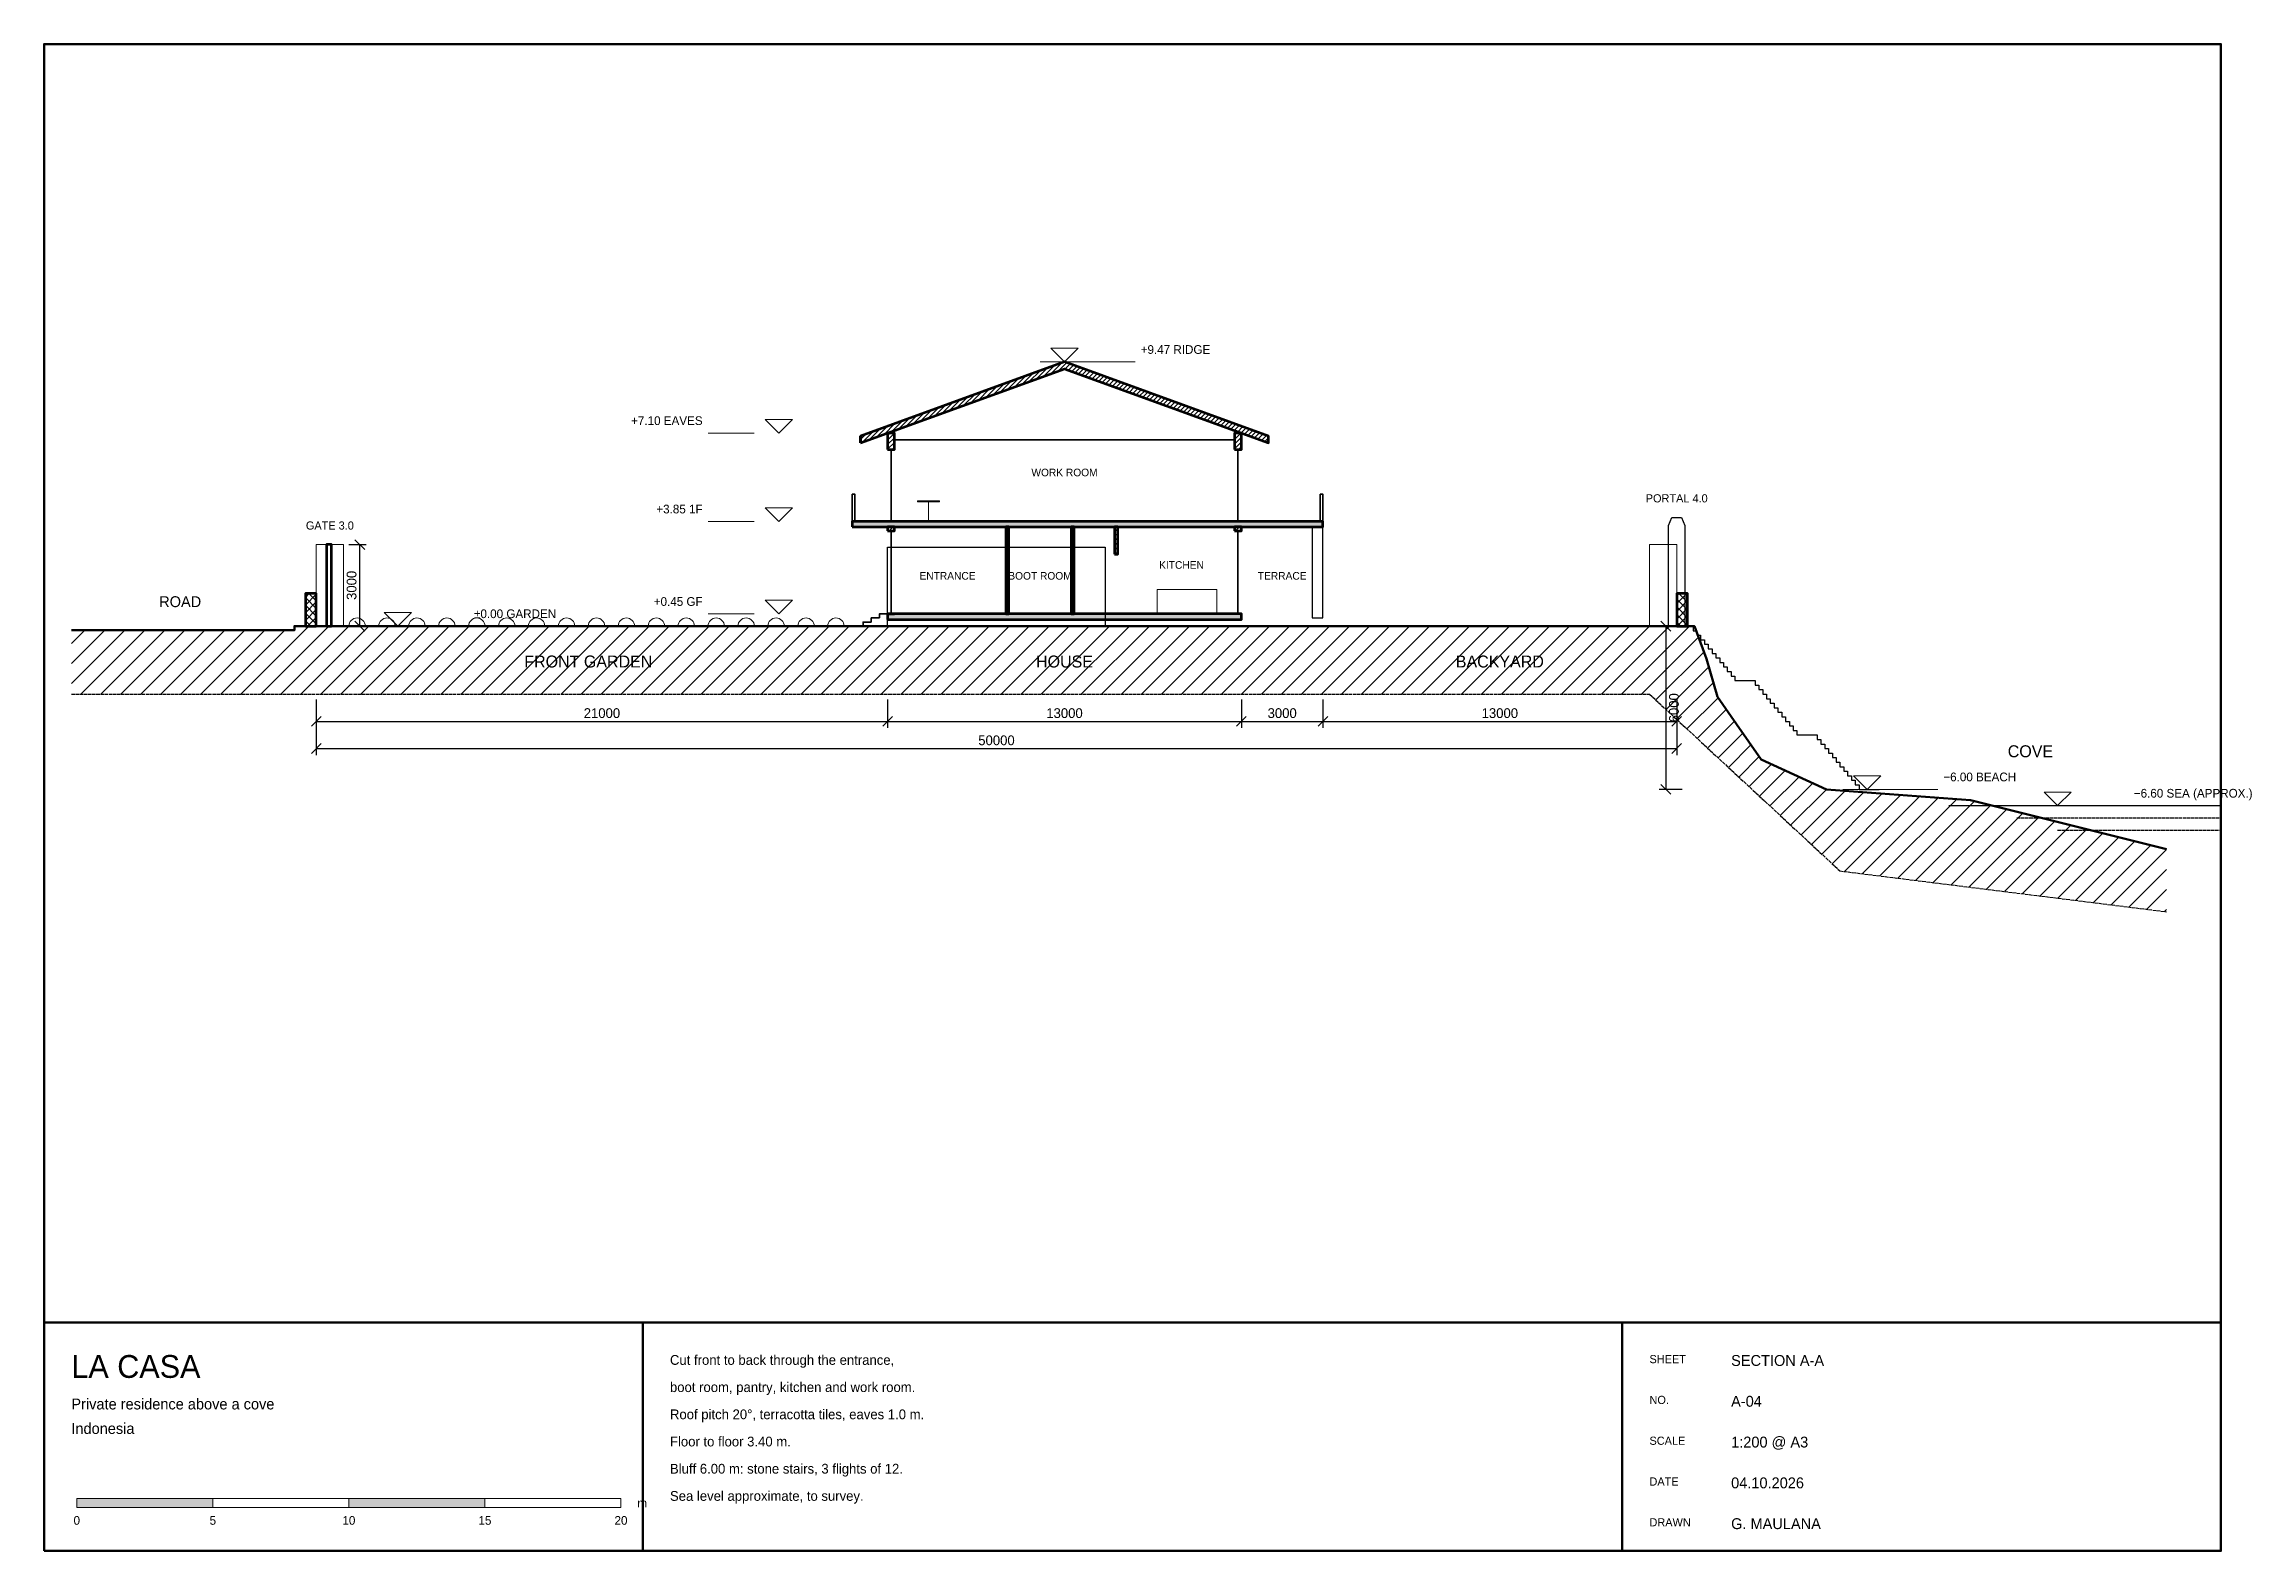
# Model space of a CAD drawing. Header units: millimetres. Extents: x 2000 to 83138, y 2000 to 57400.
import ezdxf
from ezdxf.enums import TextEntityAlignment as Align

# ---------------------------------------------------------------- set-up
doc = ezdxf.new("R2010")
doc.units = ezdxf.units.MM
doc.header["$LTSCALE"] = 100
doc.linetypes.add('DASHED', pattern=[1.524, 1.27, -0.254])
for name, color, linetype, lineweight in [('DIM', 7, 'Continuous', 18), ('FRAME', 7, 'Continuous', 50), ('FURN', 7, 'Continuous', 13), ('GROUND', 7, 'Continuous', 50), ('HATCH', 7, 'Continuous', 13), ('OPEN', 7, 'Continuous', 35), ('PLANT', 7, 'Continuous', 13), ('SITE', 7, 'Continuous', 25), ('TEXT', 7, 'Continuous', 18), ('WALL', 7, 'Continuous', 70)]:
    doc.layers.add(name, color=color, linetype=linetype, lineweight=lineweight)
doc.dimstyles.new('COVE', dxfattribs={"dimtxt": 360, "dimasz": 0, "dimexe": 240, "dimexo": 200, "dimgap": 120, "dimtad": 1, "dimdec": 0, "dimtsz": 180, "dimcen": 2.5, "dimazin": 3, "dimtfac": 1, "dimtmove": 0, "dimatfit": 3})

msp = doc.modelspace()

# ---------------------------------------------------------------- hatches: boundary and pattern name
at = {"layer": 'FRAME'}
h = msp.add_hatch(color=7, dxfattribs=at)
h.dxf.hatch_style = 1
h.paths.add_polyline_path([(8200, 3600), (8200, 3920), (3200, 3920), (3200, 3600)])
h = msp.add_hatch(color=7, dxfattribs=at)
h.dxf.hatch_style = 1
h.paths.add_polyline_path([(18200, 3600), (18200, 3920), (13200, 3920), (13200, 3600)])
at = {"layer": 'HATCH'}
h = msp.add_hatch(dxfattribs=at)
h.set_pattern_fill('ANSI31', scale=37.7953)
h.paths.add_polyline_path([(32000, 42736), (39500, 45465.8), (47000, 42736), (47000, 42986), (39500, 45715.8), (32000, 42986)])
h = msp.add_hatch(dxfattribs=at)
h.set_pattern_fill('ANSI31', scale=37.7953)
h.paths.add_polyline_path([(33000, 42500), (33250, 42500), (33250, 43100), (33000, 43100)])
h = msp.add_hatch(dxfattribs=at)
h.set_pattern_fill('ANSI31', scale=37.7953)
h.paths.add_polyline_path([(45750, 42500), (46000, 42500), (46000, 43100), (45750, 43100)])
h = msp.add_hatch(color=7, dxfattribs=at)
h.dxf.hatch_style = 1
h.paths.add_polyline_path([(31700, 39650), (49000, 39650), (49000, 39850), (31700, 39850)])
h = msp.add_hatch(dxfattribs=at)
h.set_pattern_fill('ANSI31', scale=37.7953)
h.paths.add_polyline_path([(33000, 39500), (33250, 39500), (33250, 39650), (33000, 39650)])
h = msp.add_hatch(dxfattribs=at)
h.set_pattern_fill('ANSI31', scale=37.7953)
h.paths.add_polyline_path([(37340, 36450), (37460, 36450), (37460, 39650), (37340, 39650)])
h = msp.add_hatch(dxfattribs=at)
h.set_pattern_fill('ANSI31', scale=37.7953)
h.paths.add_polyline_path([(39740, 36450), (39860, 36450), (39860, 39650), (39740, 39650)])
h = msp.add_hatch(dxfattribs=at)
h.set_pattern_fill('ANSI31', scale=37.7953)
h.paths.add_polyline_path([(41340, 38650), (41460, 38650), (41460, 39650), (41340, 39650)])
h = msp.add_hatch(dxfattribs=at)
h.set_pattern_fill('ANSI31', scale=37.7953)
h.paths.add_polyline_path([(45750, 39500), (46000, 39500), (46000, 39650), (45750, 39650)])
h = msp.add_hatch(dxfattribs=at)
h.set_pattern_fill('ANSI37', scale=62.992)
h.paths.add_polyline_path([(11600, 36000), (12000, 36000), (12000, 37200), (11600, 37200)])
h = msp.add_hatch(dxfattribs=at)
h.set_pattern_fill('ANSI37', scale=62.992)
h.paths.add_polyline_path([(62000, 36000), (62400, 36000), (62400, 37200), (62000, 37200)])
h = msp.add_hatch(dxfattribs=at)
h.set_pattern_fill('ANSI31', scale=163.78)
h.paths.add_polyline_path([(3000, 35850), (11200, 35850), (11200, 36000), (62650, 36000), (63100, 34800), (63500, 33400), (64200, 32400), (65100, 31100), (67500, 30000), (72800, 29600), (80000, 27800), (80000, 25500), (68000, 27000), (61000, 33500), (3000, 33500)])
h = msp.add_hatch(color=7, dxfattribs=at)
h.dxf.hatch_style = 1
h.paths.add_polyline_path([(33000, 36250), (46000, 36250), (46000, 36450), (33000, 36450)])
h = msp.add_hatch(dxfattribs=at)
h.set_pattern_fill('ANSI31', scale=37.7953)
h.paths.add_polyline_path([(33000, 36450), (33250, 36450), (33250, 36450), (33000, 36450)])

# ---------------------------------------------------------------- linework, layer by layer
at = {"layer": 'FRAME'}
for p, q in [((2000, 10400), (82000, 10400)), ((24000, 2000), (24000, 10400)), ((60000, 2000), (60000, 10400))]:
    msp.add_line(p, q, dxfattribs=at)
msp.add_lwpolyline([(2000, 2000), (82000, 2000), (82000, 57400), (2000, 57400)], close=True, dxfattribs=at)
at = {"layer": 'FURN'}
msp.add_line((34500, 39850), (34500, 40570), dxfattribs=at)
for points in [[(34100, 40570), (34900, 40570), (34900, 40610), (34100, 40610)], [(42900, 36450), (45100, 36450), (45100, 37350), (42900, 37350)]]:
    msp.add_lwpolyline(points, close=True, dxfattribs=at)
at = {"layer": 'GROUND'}
msp.add_lwpolyline([(3000, 35850), (11200, 35850), (11200, 36000), (62650, 36000), (63100, 34800), (63500, 33400), (64200, 32400), (65100, 31100), (67500, 30000), (72800, 29600), (80000, 27800)], dxfattribs=at)
at = {"layer": 'OPEN'}
for p, q in [((33125, 39850), (33125, 42500)), ((33250, 42850), (45750, 42850)), ((45875, 39850), (45875, 42500)), ((33125, 36450), (33125, 39500)), ((45875, 36450), (45875, 39500))]:
    msp.add_line(p, q, dxfattribs=at)
for points in [[(31700, 39850), (31800, 39850), (31800, 40850), (31700, 40850)], [(48900, 39850), (49000, 39850), (49000, 40850), (48900, 40850)]]:
    msp.add_lwpolyline(points, close=True, dxfattribs=at)
for points in [[(32100, 36000), (32100, 36150), (32400, 36150)], [(32400, 36150), (32400, 36300), (32700, 36300)], [(32700, 36300), (32700, 36450), (33000, 36450)]]:
    msp.add_lwpolyline(points, dxfattribs=at)
at = {"layer": 'PLANT'}
for points in [[(12000, 36000), (12000, 39000), (13000, 39000), (13000, 36000)], [(61000, 36000), (61000, 39000), (62000, 39000), (62000, 36000)]]:
    msp.add_lwpolyline(points, dxfattribs=at)
for centre in [(13500, 36000), (14600, 36000), (15700, 36000), (16800, 36000), (17900, 36000), (19000, 36000), (20100, 36000), (21200, 36000), (22300, 36000), (23400, 36000), (24500, 36000), (25600, 36000), (26700, 36000), (27800, 36000), (28900, 36000), (30000, 36000), (31100, 36000)]:
    msp.add_arc(centre, 300, 0, 180, dxfattribs=at)
at = {"layer": 'SITE'}
msp.add_line((72000, 29400), (82000, 29400), dxfattribs=at)
at = {"layer": 'SITE', "linetype": 'DASHED'}
for p, q in [((74500, 28950), (82000, 28950)), ((76000, 28500), (82000, 28500))]:
    msp.add_line(p, q, dxfattribs=at)
at = {"layer": 'SITE'}
for points in [[(61700, 36000), (61700, 39700), (61820, 40000), (62180, 40000), (62300, 39700), (62300, 36000)], [(33000, 36000), (33000, 38900), (41000, 38900), (41000, 36000)], [(62600, 36000), (62600, 35833.3), (62740, 35833.3), (62740, 35666.7), (62880, 35666.7), (62880, 35500), (63020, 35500), (63020, 35333.3), (63160, 35333.3), (63160, 35166.7), (63300, 35166.7), (63300, 35000), (63440, 35000), (63440, 34833.3), (63580, 34833.3), (63580, 34666.7), (63720, 34666.7), (63720, 34500), (63860, 34500), (63860, 34333.3), (64000, 34333.3), (64000, 34166.7), (64140, 34166.7), (64140, 34000), (64280, 34000), (64880, 34000), (64880, 33833.3), (65020, 33833.3), (65020, 33666.7), (65160, 33666.7), (65160, 33500), (65300, 33500), (65300, 33333.3), (65440, 33333.3), (65440, 33166.7), (65580, 33166.7), (65580, 33000), (65720, 33000), (65720, 32833.3), (65860, 32833.3), (65860, 32666.7), (66000, 32666.7), (66000, 32500), (66140, 32500), (66140, 32333.3), (66280, 32333.3), (66280, 32166.7), (66420, 32166.7), (66420, 32000), (66560, 32000), (67160, 32000), (67160, 31833.3), (67300, 31833.3), (67300, 31666.7), (67440, 31666.7), (67440, 31500), (67580, 31500), (67580, 31333.3), (67720, 31333.3), (67720, 31166.7), (67860, 31166.7), (67860, 31000), (68000, 31000), (68000, 30833.3), (68140, 30833.3), (68140, 30666.7), (68280, 30666.7), (68280, 30500), (68420, 30500), (68420, 30333.3), (68560, 30333.3), (68560, 30166.7), (68700, 30166.7), (68700, 30000), (68840, 30000), (69440, 30000)]]:
    msp.add_lwpolyline(points, dxfattribs=at)
msp.add_lwpolyline([(48600, 36300), (49000, 36300), (49000, 39650), (48600, 39650)], close=True, dxfattribs=at)
at = {"layer": 'SITE', "linetype": 'DASHED'}
msp.add_lwpolyline([(3000, 33500), (61000, 33500), (68000, 27000), (80000, 25500)], dxfattribs=at)
at = {"layer": 'TEXT'}
for p, q in [((38600, 45715.8), (42100, 45715.8)), ((28100, 43100), (26400, 43100)), ((28100, 39850), (26400, 39850)), ((14100, 36000), (17600, 36000)), ((28100, 36450), (26400, 36450)), ((68100, 30000), (71600, 30000)), ((75100, 29400), (78600, 29400))]:
    msp.add_line(p, q, dxfattribs=at)
for points in [[(39000, 46215.8), (39500, 45715.8), (40000, 46215.8)], [(28500, 43600), (29000, 43100), (29500, 43600)], [(28500, 40350), (29000, 39850), (29500, 40350)], [(28500, 36950), (29000, 36450), (29500, 36950)], [(14500, 36500), (15000, 36000), (15500, 36500)], [(68500, 30500), (69000, 30000), (69500, 30500)], [(75500, 29900), (76000, 29400), (76500, 29900)], [(3200, 3600), (8200, 3600), (8200, 3920), (3200, 3920)], [(8200, 3600), (13200, 3600), (13200, 3920), (8200, 3920)], [(13200, 3600), (18200, 3600), (18200, 3920), (13200, 3920)], [(18200, 3600), (23200, 3600), (23200, 3920), (18200, 3920)]]:
    msp.add_lwpolyline(points, close=True, dxfattribs=at)
at = {"layer": 'WALL'}
msp.add_line((32000, 42736), (32000, 42986), dxfattribs=at)
for points in [[(32000, 42736), (39500, 45465.8), (47000, 42736), (47000, 42986), (39500, 45715.8), (32000, 42986)], [(33000, 42500), (33250, 42500), (33250, 43100), (33000, 43100)], [(45750, 42500), (46000, 42500), (46000, 43100), (45750, 43100)], [(31700, 39650), (49000, 39650), (49000, 39850), (31700, 39850)], [(12380, 36000), (12560, 36000), (12560, 39000), (12380, 39000)], [(33000, 39500), (33250, 39500), (33250, 39650), (33000, 39650)], [(37340, 36450), (37460, 36450), (37460, 39650), (37340, 39650)], [(39740, 36450), (39860, 36450), (39860, 39650), (39740, 39650)], [(41340, 38650), (41460, 38650), (41460, 39650), (41340, 39650)], [(45750, 39500), (46000, 39500), (46000, 39650), (45750, 39650)], [(11600, 36000), (12000, 36000), (12000, 37200), (11600, 37200)], [(62000, 36000), (62400, 36000), (62400, 37200), (62000, 37200)], [(33000, 36250), (46000, 36250), (46000, 36450), (33000, 36450)], [(33000, 36450), (33250, 36450), (33250, 36450), (33000, 36450)]]:
    msp.add_lwpolyline(points, close=True, dxfattribs=at)

# ---------------------------------------------------------------- texts
at = {"layer": 'TEXT'}
for s, p in [('+9.47 RIDGE', (42300, 45915.8)), ('±0.00 GARDEN', (17800, 36200)), ('−6.00 BEACH', (71800, 30200)), ('−6.60 SEA (APPROX.)', (78800, 29600))]:
    msp.add_text(s, height=320, dxfattribs=at).set_placement(p, align=Align.BOTTOM_LEFT)
for s, p in [('+7.10 EAVES', (26200, 43300)), ('+3.85 1F', (26200, 40050)), ('+0.45 GF', (26200, 36650))]:
    msp.add_text(s, height=320, dxfattribs=at).set_placement(p, align=Align.BOTTOM_RIGHT)
for s, height, p in [('WORK ROOM', 280, (39500, 41650)), ('PORTAL 4.0', 300, (62000, 40700)), ('GATE 3.0', 300, (12500, 39700)), ('KITCHEN', 280, (43800, 38250)), ('ENTRANCE', 280, (35200, 37850)), ('BOOT ROOM', 280, (38600, 37850)), ('TERRACE', 280, (47500, 37850)), ('ROAD', 400, (7000, 36900)), ('FRONT GARDEN', 440, (22000, 34700)), ('HOUSE', 440, (39500, 34700)), ('BACKYARD', 440, (55500, 34700)), ('COVE', 440, (75000, 31400))]:
    msp.add_text(s, height=height, dxfattribs=at).set_placement(p, align=Align.MIDDLE_CENTER)
for s, height, p in [('LA CASA', 840, (3000, 9200)), ('Cut front to back through the entrance,', 360, (25000, 9200)), ('SHEET', 300, (61000, 9200)), ('SECTION A-A', 400, (64000, 9200)), ('boot room, pantry, kitchen and work room.', 360, (25000, 8200)), ('Private residence above a cove', 400, (3000, 7600)), ('NO.', 300, (61000, 7700)), ('A-04', 400, (64000, 7700)), ('Indonesia', 400, (3000, 6700)), ('Roof pitch 20°, terracotta tiles, eaves 1.0 m.', 360, (25000, 7200)), ('Floor to floor 3.40 m.', 360, (25000, 6200)), ('SCALE', 300, (61000, 6200)), ('1:200 @ A3', 400, (64000, 6200)), ('Bluff 6.00 m: stone stairs, 3 flights of 12.', 360, (25000, 5200)), ('Sea level approximate, to survey.', 360, (25000, 4200)), ('DATE', 300, (61000, 4700)), ('04.10.2026', 400, (64000, 4700)), ('DRAWN', 300, (61000, 3200)), ('G. MAULANA', 400, (64000, 3200))]:
    msp.add_text(s, height=height, dxfattribs=at).set_placement(p, align=Align.TOP_LEFT)
for s, p in [('0', (3200, 3280)), ('5', (8200, 3280)), ('10', (13200, 3280)), ('15', (18200, 3280)), ('20', (23200, 3280))]:
    msp.add_text(s, height=320, dxfattribs=at).set_placement(p, align=Align.TOP_CENTER)
msp.add_text('m', height=320, dxfattribs=at).set_placement((23800, 3760), align=Align.MIDDLE_LEFT)

# ---------------------------------------------------------------- dimensions: what is measured, and where the dimension line sits
at = {"layer": 'DIM'}
for base, p1, p2 in [((13600, 36000), (13000, 36000), (13000, 39000)), ((61600, 36000), (62400, 36000), (62400, 30000))]:
    msp.add_linear_dim(base=base, p1=p1, p2=p2, angle=90, dimstyle='COVE', dxfattribs=at).render()
for base, p1, p2 in [((12000, 32500), (12000, 33500), (33000, 33500)), ((12000, 31500), (12000, 33500), (62000, 33500)), ((33000, 32500), (33000, 33500), (46000, 33500)), ((46000, 32500), (46000, 33500), (49000, 33500)), ((49000, 32500), (49000, 33500), (62000, 33500))]:
    msp.add_linear_dim(base=base, p1=p1, p2=p2, dimstyle='COVE', dxfattribs=at).render()

doc.saveas('drawing.dxf')
